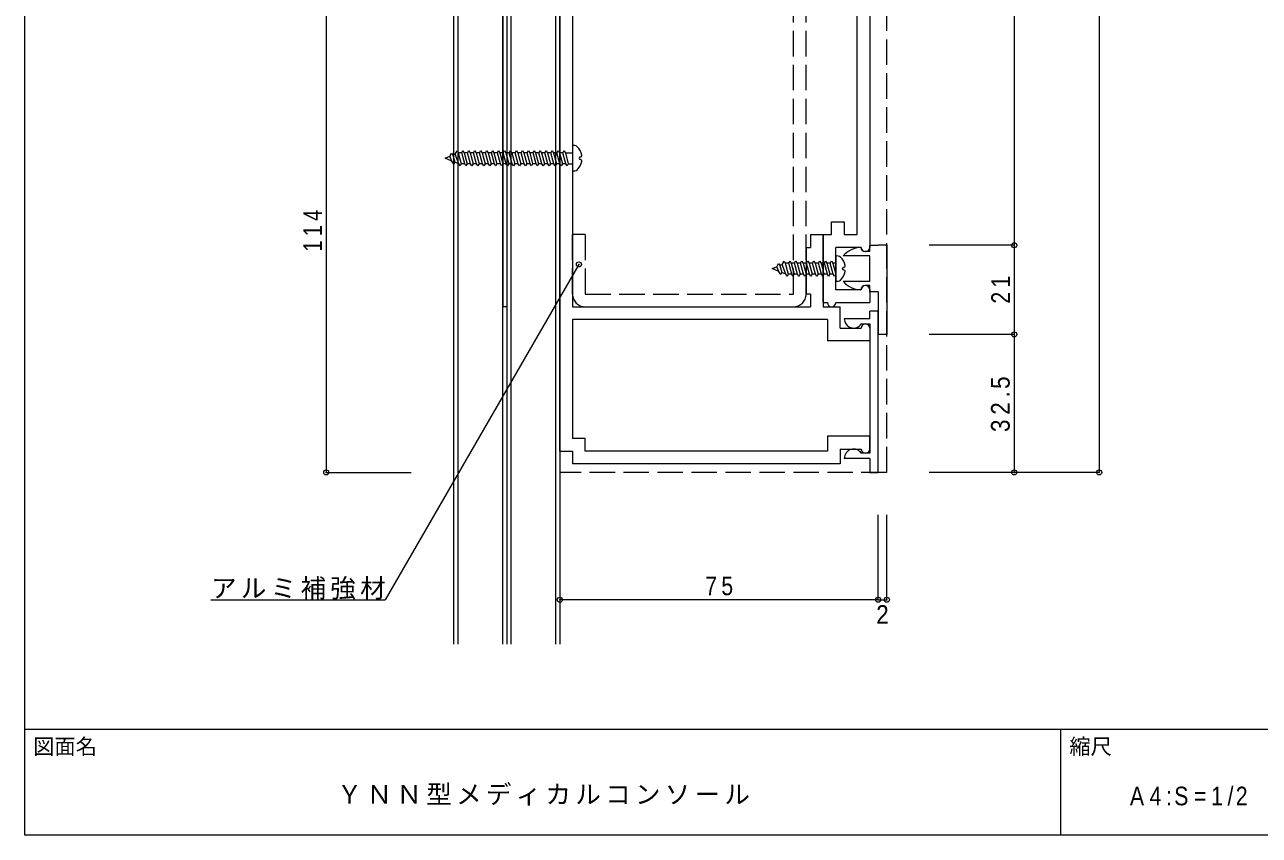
# Model space of a CAD drawing. Units: millimetres at full size, sheet at 1:2. Extents: x -282 to 282, y -195 to 195.
# Drawn here: x -282 to 8.7, y -195 to -4 of the extents above; entities that cross this region are included whole.
import ezdxf
from ezdxf.enums import TextEntityAlignment as Align

# ---------------------------------------------------------------- set-up
doc = ezdxf.new("R2010")
doc.units = ezdxf.units.MM
doc.header["$LTSCALE"] = 2
doc.header["$PDMODE"] = 32
doc.header["$PDSIZE"] = 1.2
doc.linetypes.add('DASHED3', pattern=[4, 3, -1])
for name, color, linetype, lineweight in [('4-0_ＫＢ製品', 2, 'Continuous', 9), ('4-1_躯体', 3, 'Continuous', 9), ('4-3_寸法', 4, 'Continuous', 9), ('4-4_引出線字', 4, 'Continuous', 9), ('4-8_他製品', 7, 'DASHED3', 9), ('4-9_他製品', 7, 'Continuous', 9), ('4-A_ベース', 3, 'Continuous', 9), ('4-B', 7, 'Continuous', 9), ('4-C', 2, 'Continuous', 9), ('F-0_図面枠', 5, 'Continuous', 9), ('F-5_F-5ﾚｲﾔ', 7, 'Continuous', 9)]:
    doc.layers.add(name, color=color, linetype=linetype, lineweight=lineweight)
doc.layers.add('4-5_文字', color=7, linetype='Continuous')
doc.styles.add('HGｺﾞｼｯｸM', font='')
doc.styles.get('HGｺﾞｼｯｸM').set_extended_font_data('HGｺﾞｼｯｸM')

msp = doc.modelspace()

# ---------------------------------------------------------------- linework, layer by layer
at = {"layer": '4-0_ＫＢ製品', "linetype": 'DASHED3'}
for q in [(-79, 90.391), (-156, -109.5)]:
    msp.add_line((-79, -109.5), q, dxfattribs=at)
at = {"layer": '4-0_ＫＢ製品'}
for p, q in [((-83, 65.5), (-83, -56.5)), ((-86, -53.5), (-86, 62.5)), ((-85, -56.5), (-91, -56.5)), ((-91, -66.5), (-91, -56.5)), ((-85, -66.5), (-91, -66.5)), ((-83, -66.5), (-83, -69.5)), ((-94, -69.5), (-93, -69.5)), ((-91, -69.5), (-83, -69.5))]:
    msp.add_line(p, q, dxfattribs=at)
msp.add_lwpolyline([(-94, -69.5), (-94, -53.5), (-92, -53.5), (-92, -50.5), (-89, -50.5), (-89, -53.5), (-86, -53.5)], dxfattribs=at)
for centre, start, end in [((-84, -56.5), 180, 0), ((-84, -66.5), 0, 180), ((-92, -69.5), 180, 0)]:
    msp.add_arc(centre, 1, start, end, dxfattribs=at)
at = {"layer": '4-1_躯体'}
for p, q in [((-181, 175), (-181, -150)), ((-180, 175), (-180, -150)), ((-169.5, 175), (-169.5, -150)), ((-168.5, 175), (-168.5, -150)), ((-167.5, 175), (-167.5, -150)), ((-157, 175), (-157, -150)), ((-156, 175), (-156, -150))]:
    msp.add_line(p, q, dxfattribs=at)
at = {"layer": '4-3_寸法'}
for p, q in [((-29, 134.5), (-29, -109.5)), ((-49, 65), (-49, -56)), ((-211, 4.5), (-211, -109.5)), ((-49, -56), (-69, -56)), ((-49, -56), (-49, -77)), ((-49, -77), (-69, -77)), ((-49, -77), (-49, -109.5)), ((-211, -109.5), (-191, -109.5)), ((-49, -109.5), (-69, -109.5)), ((-29, -109.5), (-49, -109.5)), ((-81, -139.5), (-81, -119.5)), ((-79, -139.5), (-79, -119.5)), ((-81, -139.5), (-156, -139.5)), ((-81, -139.5), (-79, -139.5))]:
    msp.add_line(p, q, dxfattribs=at)
for p in [(-49, -56), (-49, -77), (-211, -109.5), (-49, -109.5), (-29, -109.5), (-156, -139.5), (-81, -139.5), (-79, -139.5)]:
    msp.add_point(p, dxfattribs=at)
at = {"layer": '4-4_引出線字'}
for p in [(-151.5, -60.5), (-238.17, -139.5)]:
    msp.add_line(p, (-197.111, -139.5), dxfattribs=at)
msp.add_point((-151.5, -60.5), dxfattribs=at)
at = {"layer": '4-8_他製品'}
for p, q in [((-98, -67.5), (-98, 76.5)), ((-150, -53.5), (-153, -53.5)), ((-153, -67.5), (-153, -53.5)), ((-150, -70.5), (-101, -70.5))]:
    msp.add_line(p, q, dxfattribs=at)
msp.add_lwpolyline([(-150, -53.5), (-150, -67.5), (-101, -67.5), (-101, 76.5), (-150, 76.5), (-150, 62.5), (-153, 62.5)], dxfattribs=at)
for centre, start, end in [((-150, -67.5), 180, 270), ((-101, -67.5), 270, 0)]:
    msp.add_arc(centre, 3, start, end, dxfattribs=at)
at = {"layer": '4-9_他製品'}
for p, q in [((-169.3, -70.5), (-169.3, 79.5)), ((-168.5, 79.5), (-168.5, -70.5)), ((-168.5, -70.5), (-169.3, -70.5))]:
    msp.add_line(p, q, dxfattribs=at)
at = {"layer": '4-A_ベース'}
for p, q in [((-156, -104.5), (-156, 124.5)), ((-153, 79.5), (-153, -70.5)), ((-97, -53.5), (-97, -56.5)), ((-97, -53.5), (-94, -53.5)), ((-94, -53.5), (-94, -70.5)), ((-98, -56.5), (-98, -67.5)), ((-98, -56.5), (-97, -56.5)), ((-97, -67.5), (-98, -67.5)), ((-97, -67.5), (-97, -70.5)), ((-153, -70.5), (-97, -70.5)), ((-94, -70.5), (-90, -70.5)), ((-90, -75.5), (-90, -70.5)), ((-153, -73.5), (-153, -101.5)), ((-93, -73.5), (-153, -73.5)), ((-93, -73.5), (-93, -78.5)), ((-90, -75.5), (-85, -75.5)), ((-89.5, -75.5), (-85.5, -75.5)), ((-83, -75.5), (-83, -78.5)), ((-83, -78.5), (-93, -78.5)), ((-83, -101), (-93, -101)), ((-83, -104), (-83, -101)), ((-90, -104), (-85, -104))]:
    msp.add_line(p, q, dxfattribs=at)
for points in [[(-150, -104.5), (-150, -101.5), (-153, -101.5)], [(-93, -101), (-93, -104.5), (-150, -104.5)], [(-156, -104.5), (-153, -104.5), (-153, -107.5)], [(-90, -104), (-90, -107.5), (-153, -107.5)]]:
    msp.add_lwpolyline(points, dxfattribs=at)
for centre, start, end in [((-84, -75.5), 0, 180), ((-84, -104), 180, 0)]:
    msp.add_arc(centre, 1, start, end, dxfattribs=at)
at = {"layer": '4-B'}
for p, q in [((-181.907, -35.047), (-181.476, -34.3)), ((-181.476, -34.3), (-181.211, -34.759)), ((-180.61, -34.51), (-181.211, -34.759)), ((-181.211, -34.759), (-180.711, -36.448)), ((-180.61, -34.51), (-180.179, -33.763)), ((-179.799, -36.8), (-180.61, -34.51)), ((-180.179, -33.763), (-179.893, -34.2)), ((-179.099, -34.2), (-179.893, -34.2)), ((-179.893, -34.2), (-179.193, -36.8)), ((-179.099, -34.2), (-178.796, -33.675)), ((-178.399, -36.8), (-179.099, -34.2)), ((-178.796, -33.675), (-178.493, -34.2)), ((-177.699, -34.2), (-178.493, -34.2)), ((-178.493, -34.2), (-177.793, -36.8)), ((-177.699, -34.2), (-177.396, -33.675)), ((-176.999, -36.8), (-177.699, -34.2)), ((-177.396, -33.675), (-177.093, -34.2)), ((-176.299, -34.2), (-177.093, -34.2)), ((-177.093, -34.2), (-176.393, -36.8)), ((-176.299, -34.2), (-175.996, -33.675)), ((-175.599, -36.8), (-176.299, -34.2)), ((-175.996, -33.675), (-175.693, -34.2)), ((-174.899, -34.2), (-175.693, -34.2)), ((-175.693, -34.2), (-174.993, -36.8)), ((-174.899, -34.2), (-174.596, -33.675)), ((-174.199, -36.8), (-174.899, -34.2)), ((-174.596, -33.675), (-174.293, -34.2)), ((-173.499, -34.2), (-174.293, -34.2)), ((-174.293, -34.2), (-173.593, -36.8)), ((-173.499, -34.2), (-173.196, -33.675)), ((-172.799, -36.8), (-173.499, -34.2)), ((-173.196, -33.675), (-172.893, -34.2)), ((-172.893, -34.2), (-172.193, -36.8)), ((-172.099, -34.2), (-172.893, -34.2)), ((-172.099, -34.2), (-171.796, -33.675)), ((-171.399, -36.8), (-172.099, -34.2)), ((-171.796, -33.675), (-171.493, -34.2)), ((-170.699, -34.2), (-171.493, -34.2)), ((-171.493, -34.2), (-170.793, -36.8)), ((-170.699, -34.2), (-170.396, -33.675)), ((-169.999, -36.8), (-170.699, -34.2)), ((-170.396, -33.675), (-170.093, -34.2)), ((-170.093, -34.2), (-169.393, -36.8)), ((-169.299, -34.2), (-170.093, -34.2)), ((-169.299, -34.2), (-168.996, -33.675)), ((-168.599, -36.8), (-169.299, -34.2)), ((-168.996, -33.675), (-168.693, -34.2)), ((-168.693, -34.2), (-167.993, -36.8)), ((-167.899, -34.2), (-168.693, -34.2)), ((-167.899, -34.2), (-167.596, -33.675)), ((-167.199, -36.8), (-167.899, -34.2)), ((-167.596, -33.675), (-167.293, -34.2)), ((-167.293, -34.2), (-166.593, -36.8)), ((-166.499, -34.2), (-167.293, -34.2)), ((-166.499, -34.2), (-166.196, -33.675)), ((-165.799, -36.8), (-166.499, -34.2)), ((-166.196, -33.675), (-165.893, -34.2)), ((-165.893, -34.2), (-165.193, -36.8)), ((-165.099, -34.2), (-165.893, -34.2)), ((-165.099, -34.2), (-164.796, -33.675)), ((-164.399, -36.8), (-165.099, -34.2)), ((-164.796, -33.675), (-164.493, -34.2)), ((-164.493, -34.2), (-163.793, -36.8)), ((-163.699, -34.2), (-164.493, -34.2)), ((-163.699, -34.2), (-163.396, -33.675)), ((-162.999, -36.8), (-163.699, -34.2)), ((-163.396, -33.675), (-163.093, -34.2)), ((-163.093, -34.2), (-162.393, -36.8)), ((-162.299, -34.2), (-163.093, -34.2)), ((-162.299, -34.2), (-161.996, -33.675)), ((-161.599, -36.8), (-162.299, -34.2)), ((-161.996, -33.675), (-161.693, -34.2)), ((-161.693, -34.2), (-160.993, -36.8)), ((-160.899, -34.2), (-161.693, -34.2)), ((-160.899, -34.2), (-160.596, -33.675)), ((-160.199, -36.8), (-160.899, -34.2)), ((-160.596, -33.675), (-160.293, -34.2)), ((-160.293, -34.2), (-159.593, -36.8)), ((-159.499, -34.2), (-160.293, -34.2)), ((-159.499, -34.2), (-159.196, -33.675)), ((-158.799, -36.8), (-159.499, -34.2)), ((-159.196, -33.675), (-158.893, -34.2)), ((-158.893, -34.2), (-158.193, -36.8)), ((-158.099, -34.2), (-158.893, -34.2)), ((-158.099, -34.2), (-157.796, -33.675)), ((-157.399, -36.8), (-158.099, -34.2)), ((-157.796, -33.675), (-157.493, -34.2)), ((-157.493, -34.2), (-156.793, -36.8)), ((-156.699, -34.2), (-157.493, -34.2)), ((-156.699, -34.2), (-156.396, -33.675)), ((-155.999, -36.8), (-156.699, -34.2)), ((-156.396, -33.675), (-156.093, -34.2)), ((-156.093, -34.2), (-155.393, -36.8)), ((-155.299, -34.2), (-156.093, -34.2)), ((-155.299, -34.2), (-154.996, -33.675)), ((-154.599, -36.8), (-155.299, -34.2)), ((-154.996, -33.675), (-154.693, -34.2)), ((-154.693, -34.2), (-153.993, -36.8)), ((-154.693, -34.2), (-153, -34.2)), ((-153, -32.671), (-153, -38.329)), ((-152.431, -32.534), (-152.814, -32.501)), ((-183, -35.5), (-181.907, -35.047)), ((-181.407, -36.16), (-183, -35.5)), ((-181.407, -36.16), (-181.907, -35.047)), ((-180.976, -36.907), (-181.407, -36.16)), ((-180.711, -36.448), (-180.976, -36.907)), ((-179.799, -36.8), (-180.711, -36.448)), ((-179.496, -37.325), (-179.799, -36.8)), ((-179.193, -36.8), (-179.496, -37.325)), ((-178.399, -36.8), (-179.193, -36.8)), ((-178.096, -37.325), (-178.399, -36.8)), ((-177.793, -36.8), (-178.096, -37.325)), ((-176.999, -36.8), (-177.793, -36.8)), ((-176.696, -37.325), (-176.999, -36.8)), ((-176.393, -36.8), (-176.696, -37.325)), ((-175.599, -36.8), (-176.393, -36.8)), ((-175.296, -37.325), (-175.599, -36.8)), ((-174.993, -36.8), (-175.296, -37.325)), ((-174.199, -36.8), (-174.993, -36.8)), ((-173.896, -37.325), (-174.199, -36.8)), ((-173.593, -36.8), (-173.896, -37.325)), ((-172.799, -36.8), (-173.593, -36.8)), ((-172.496, -37.325), (-172.799, -36.8)), ((-172.193, -36.8), (-172.496, -37.325)), ((-171.399, -36.8), (-172.193, -36.8)), ((-171.096, -37.325), (-171.399, -36.8)), ((-170.793, -36.8), (-171.096, -37.325)), ((-169.999, -36.8), (-170.793, -36.8)), ((-169.696, -37.325), (-169.999, -36.8)), ((-169.393, -36.8), (-169.696, -37.325)), ((-168.599, -36.8), (-169.393, -36.8)), ((-168.296, -37.325), (-168.599, -36.8)), ((-167.993, -36.8), (-168.296, -37.325)), ((-167.199, -36.8), (-167.993, -36.8)), ((-166.896, -37.325), (-167.199, -36.8)), ((-166.593, -36.8), (-166.896, -37.325)), ((-165.799, -36.8), (-166.593, -36.8)), ((-165.496, -37.325), (-165.799, -36.8)), ((-165.193, -36.8), (-165.496, -37.325)), ((-164.399, -36.8), (-165.193, -36.8)), ((-164.096, -37.325), (-164.399, -36.8)), ((-163.793, -36.8), (-164.096, -37.325)), ((-162.999, -36.8), (-163.793, -36.8)), ((-162.696, -37.325), (-162.999, -36.8)), ((-162.393, -36.8), (-162.696, -37.325)), ((-161.599, -36.8), (-162.393, -36.8)), ((-161.296, -37.325), (-161.599, -36.8)), ((-160.993, -36.8), (-161.296, -37.325)), ((-160.199, -36.8), (-160.993, -36.8)), ((-159.896, -37.325), (-160.199, -36.8)), ((-159.593, -36.8), (-159.896, -37.325)), ((-158.799, -36.8), (-159.593, -36.8)), ((-158.496, -37.325), (-158.799, -36.8)), ((-158.193, -36.8), (-158.496, -37.325)), ((-157.399, -36.8), (-158.193, -36.8)), ((-157.096, -37.325), (-157.399, -36.8)), ((-156.793, -36.8), (-157.096, -37.325)), ((-155.999, -36.8), (-156.793, -36.8)), ((-155.696, -37.325), (-155.999, -36.8)), ((-155.393, -36.8), (-155.696, -37.325)), ((-154.599, -36.8), (-155.393, -36.8)), ((-154.296, -37.325), (-154.599, -36.8)), ((-153.993, -36.8), (-154.296, -37.325)), ((-153.993, -36.8), (-153, -36.8)), ((-153, -38.329), (-152.814, -38.499)), ((-152.814, -38.499), (-152.431, -38.466)), ((-106, -61.5), (-104.907, -61.047)), ((-104.907, -61.047), (-104.476, -60.3)), ((-104.407, -62.16), (-104.907, -61.047)), ((-104.476, -60.3), (-104.211, -60.759)), ((-103.61, -60.51), (-104.211, -60.759)), ((-104.211, -60.759), (-103.711, -62.448)), ((-103.61, -60.51), (-103.179, -59.763)), ((-102.799, -62.8), (-103.61, -60.51)), ((-103.179, -59.763), (-102.893, -60.2)), ((-102.099, -60.2), (-102.893, -60.2)), ((-102.893, -60.2), (-102.193, -62.8)), ((-102.099, -60.2), (-101.796, -59.675)), ((-101.399, -62.8), (-102.099, -60.2)), ((-101.796, -59.675), (-101.493, -60.2)), ((-100.699, -60.2), (-101.493, -60.2)), ((-101.493, -60.2), (-100.793, -62.8)), ((-100.699, -60.2), (-100.396, -59.675)), ((-99.999, -62.8), (-100.699, -60.2)), ((-100.396, -59.675), (-100.093, -60.2)), ((-99.299, -60.2), (-100.093, -60.2)), ((-100.093, -60.2), (-99.393, -62.8)), ((-99.299, -60.2), (-98.996, -59.675)), ((-98.599, -62.8), (-99.299, -60.2)), ((-98.996, -59.675), (-98.693, -60.2)), ((-97.899, -60.2), (-98.693, -60.2)), ((-98.693, -60.2), (-97.993, -62.8)), ((-97.899, -60.2), (-97.596, -59.675)), ((-97.199, -62.8), (-97.899, -60.2)), ((-97.596, -59.675), (-97.293, -60.2)), ((-96.499, -60.2), (-97.293, -60.2)), ((-97.293, -60.2), (-96.593, -62.8)), ((-96.499, -60.2), (-96.196, -59.675)), ((-95.799, -62.8), (-96.499, -60.2)), ((-96.196, -59.675), (-95.893, -60.2)), ((-95.893, -60.2), (-95.193, -62.8)), ((-95.099, -60.2), (-95.893, -60.2)), ((-95.099, -60.2), (-94.796, -59.675)), ((-94.399, -62.8), (-95.099, -60.2)), ((-94.796, -59.675), (-94.493, -60.2)), ((-93.699, -60.2), (-94.493, -60.2)), ((-94.493, -60.2), (-93.793, -62.8)), ((-93.699, -60.2), (-93.396, -59.675)), ((-92.999, -62.8), (-93.699, -60.2)), ((-93.396, -59.675), (-93.093, -60.2)), ((-93.093, -60.2), (-92.393, -62.8)), ((-92.299, -60.2), (-93.093, -60.2)), ((-92.299, -60.2), (-91.996, -59.675)), ((-91.599, -62.8), (-92.299, -60.2)), ((-91.996, -59.675), (-91.693, -60.2)), ((-91, -58.671), (-91, -64.329)), ((-90.431, -58.534), (-90.814, -58.501)), ((-104.407, -62.16), (-106, -61.5)), ((-103.976, -62.907), (-104.407, -62.16)), ((-103.711, -62.448), (-103.976, -62.907)), ((-102.799, -62.8), (-103.711, -62.448)), ((-102.496, -63.325), (-102.799, -62.8)), ((-102.193, -62.8), (-102.496, -63.325)), ((-101.399, -62.8), (-102.193, -62.8)), ((-101.096, -63.325), (-101.399, -62.8)), ((-100.793, -62.8), (-101.096, -63.325)), ((-99.999, -62.8), (-100.793, -62.8)), ((-99.696, -63.325), (-99.999, -62.8)), ((-99.393, -62.8), (-99.696, -63.325)), ((-98.599, -62.8), (-99.393, -62.8)), ((-98.296, -63.325), (-98.599, -62.8)), ((-97.993, -62.8), (-98.296, -63.325)), ((-97.199, -62.8), (-97.993, -62.8)), ((-96.896, -63.325), (-97.199, -62.8)), ((-96.593, -62.8), (-96.896, -63.325)), ((-95.799, -62.8), (-96.593, -62.8)), ((-95.496, -63.325), (-95.799, -62.8)), ((-95.193, -62.8), (-95.496, -63.325)), ((-94.399, -62.8), (-95.193, -62.8)), ((-94.096, -63.325), (-94.399, -62.8)), ((-93.793, -62.8), (-94.096, -63.325)), ((-92.999, -62.8), (-93.793, -62.8)), ((-92.696, -63.325), (-92.999, -62.8)), ((-92.393, -62.8), (-92.696, -63.325)), ((-91.599, -62.8), (-92.393, -62.8)), ((-91.296, -63.325), (-91.599, -62.8)), ((-91, -62.813), (-91.296, -63.325)), ((-91, -64.329), (-90.814, -64.499)), ((-90.814, -64.499), (-90.431, -64.466))]:
    msp.add_line(p, q, dxfattribs=at)
at = {"layer": '4-B', "color": 2}
for p, q in [((-83, -57.5), (-84.1, -57.5)), ((-83, -56), (-81, -56)), ((-83, -57.5), (-83, -56)), ((-79, -56), (-81, -56)), ((-79, -56), (-79, -77)), ((-83, -58.5), (-89.3, -58.5)), ((-83, -64.5), (-83, -58.5)), ((-83, -64.5), (-89.3, -64.5)), ((-83, -65.5), (-84.1, -65.5)), ((-83, -67), (-83, -65.5)), ((-81, -67), (-83, -67)), ((-81, -67), (-81, -77)), ((-79, -77), (-81, -77))]:
    msp.add_line(p, q, dxfattribs=at)
at = {"layer": '4-B'}
msp.add_lwpolyline([(-91, -60.2), (-91.693, -60.2), (-91, -62.773)], dxfattribs=at)
for centre, radius, start, end in [((-152.829, -32.671), 0.171, 85, 180), ((-152.506, -33.388), 0.857, 45.10574, 85), ((-154.61, -35.5), 3.838, 10.59731, 45.10574), ((-151.174, -34.857), 0.343, 270, 10.59731), ((-154.61, -35.5), 3.838, 314.89426, 349.40269), ((-151.173, -35.5), 0.3, 90, 270), ((-151.174, -36.143), 0.343, 349.40269, 90), ((-152.506, -37.612), 0.857, 275, 314.89426), ((-90.829, -58.671), 0.171, 85, 180), ((-90.506, -59.388), 0.857, 45.10574, 85), ((-92.61, -61.5), 3.838, 10.59731, 45.10574), ((-89.174, -60.857), 0.343, 270, 10.59731), ((-92.61, -61.5), 3.838, 314.89426, 349.40269), ((-89.173, -61.5), 0.3, 90, 270), ((-89.174, -62.143), 0.343, 349.40269, 90), ((-90.506, -63.612), 0.857, 275, 314.89426)]:
    msp.add_arc(centre, radius, start, end, dxfattribs=at)
at = {"layer": '4-B', "color": 2}
for centre, radius, start, end in [((-84.822, -62.494), 6, 92.65457, 138.27212), ((-84.1, -56.5), 1, 180, 270), ((-84.822, -60.506), 6, 221.72788, 267.34543), ((-84.1, -66.5), 1, 90, 180)]:
    msp.add_arc(centre, radius, start, end, dxfattribs=at)
at = {"layer": '4-C'}
for p, q in [((-83, -73.3), (-83, -71.5)), ((-83, -73.3), (-89, -73.3)), ((-85, -74.5), (-83, -74.5)), ((-83, -74.5), (-83, -105)), ((-83, -106.2), (-89, -106.2)), ((-83, -105), (-85, -105)), ((-83, -106.2), (-83, -109.5)), ((-83, -109.5), (-81, -109.5))]:
    msp.add_line(p, q, dxfattribs=at)
msp.add_lwpolyline([(-81, -109.5), (-81, -71.5), (-83, -71.5)], dxfattribs=at)
for centre, start, end in [((-86.828, -73.328), 179.25313, 327.34838), ((-86.828, -106.172), 32.65162, 180.74687)]:
    msp.add_arc(centre, 2.172, start, end, dxfattribs=at)
at = {"layer": 'F-0_図面枠'}
for p, q in [((-282, -195), (-282, 195)), ((-282, -170), (282, -170)), ((-38, -195), (-38, -170)), ((282, -195), (-282, -195))]:
    msp.add_line(p, q, dxfattribs=at)

# ---------------------------------------------------------------- texts
at = {"layer": '4-3_寸法', "color": 7, "style": 'HGｺﾞｼｯｸM', "width": 0.9}
msp.add_text('2', height=4.399, dxfattribs=at).set_placement((-81.5, -146.5), align=Align.BOTTOM_LEFT)
at = {"layer": '4-3_寸法', "color": 7, "char_height": 4.399, "attachment_point": 7, "rotation": 90, "style": 'HGｺﾞｼｯｸM'}
for s, insert in [('\\T1.38;\\W0.8;114', (-212, -57.5)), ('\\T1.36;\\W0.85;21', (-50, -69.75)), ('\\T1.38;\\W0.9;32.5', (-50, -100))]:
    msp.add_mtext(s, dxfattribs=dict(at, insert=insert))
at = {"layer": '4-3_寸法', "color": 7, "insert": (-121.75, -138.5), "char_height": 4.399, "attachment_point": 7, "style": 'HGｺﾞｼｯｸM'}
msp.add_mtext('\\T1.36;\\W0.85;75', dxfattribs=at)
at = {"layer": '4-5_文字', "insert": (-238.111, -139.5), "char_height": 4.399, "attachment_point": 7, "style": 'HGｺﾞｼｯｸM'}
msp.add_mtext('\\T1.17;アルミ補強材', dxfattribs=at)
at = {"layer": 'F-0_図面枠', "color": 7, "style": 'HGｺﾞｼｯｸM'}
msp.add_text('図面名', height=3.666, dxfattribs=at).set_placement((-280, -177), align=Align.BOTTOM_LEFT)
at = {"layer": 'F-5_F-5ﾚｲﾔ', "style": 'HGｺﾞｼｯｸM'}
msp.add_text('縮尺', height=3.666, dxfattribs=at).set_placement((-36, -177), align=Align.BOTTOM_LEFT)
at = {"layer": 'F-5_F-5ﾚｲﾔ', "char_height": 4.399, "attachment_point": 7, "style": 'HGｺﾞｼｯｸM'}
for s, insert in [('\\T1.17;ＹＮＮ型メディカルコンソール', (-208.5, -188)), ('\\T1.39;\\W0.85;A4:S=1/2', (-21.75, -188))]:
    msp.add_mtext(s, dxfattribs=dict(at, insert=insert))

doc.saveas('drawing.dxf')
